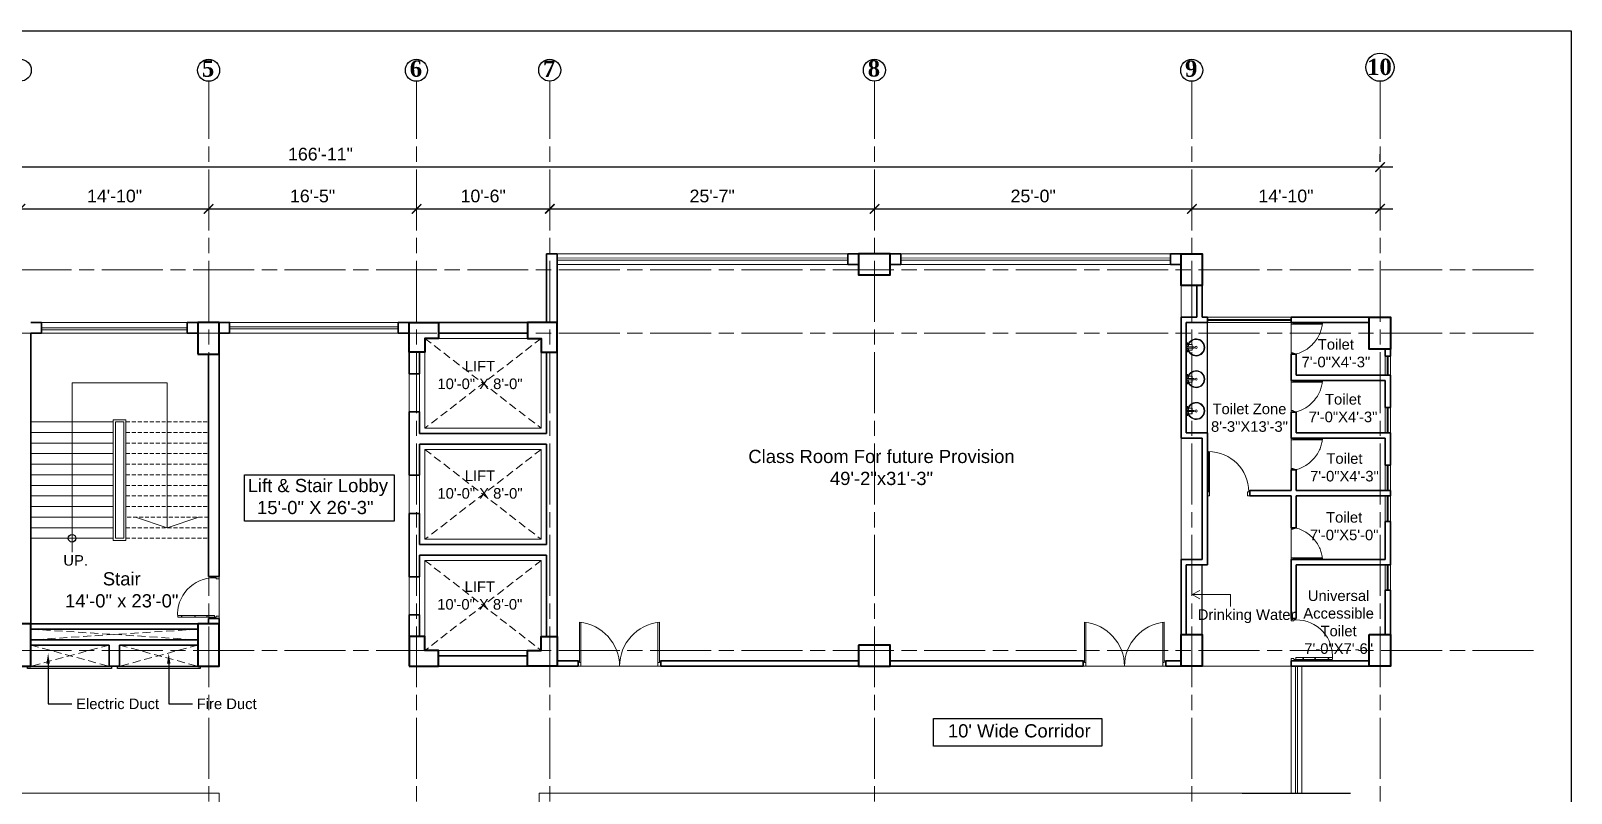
# Model space of a CAD drawing. Header units: inches. Extents: x -12 to 20935469, y -1604 to 24729220.
# Drawn here: x 20841125 to 20842581, y 24708587 to 24709308 of the extents above; entities that cross this region are included whole.
import ezdxf
from ezdxf import colors
from ezdxf.entities.mleader import LeaderData, LeaderLine
from ezdxf.math import Vec2, Vec3

# ---------------------------------------------------------------- set-up
doc = ezdxf.new("R2010")
doc.units = ezdxf.units.IN
doc.header["$LTSCALE"] = 0.03
doc.header["$MEASUREMENT"] = 0
doc.header["$PDMODE"] = 32
doc.header["$PDSIZE"] = 15
doc.linetypes.add('ACAD_ISO08W100', pattern=[36, 24, -3, 6, -3])
doc.linetypes.add('DASHED2', pattern=[0.375, 0.25, -0.125])
for name, color, linetype, lineweight in [('column', 1, 'Continuous', 40), ('Dim Line', 252, 'Continuous', 13), ('Door', 7, 'Continuous', 18), ('Dot', 253, 'Continuous', 0), ('Gas', 21, 'Continuous', 5), ('Glass Line', 252, 'Continuous', 9), ('Grid Line', 252, 'Continuous', 18), ('Hatch', 253, 'Continuous', 15), ('Main Wall', 7, 'Continuous', 30), ('RAIL', 23, 'Continuous', 13), ('STAIR', 46, 'Continuous', 15), ('TOILET FIXTURE', 142, 'Continuous', 5), ('wind.', 150, 'Continuous', 20)]:
    doc.layers.add(name, color=color, linetype=linetype, lineweight=lineweight)
doc.layers.add('TEXT', color=7, linetype='Continuous')
doc.styles.add('2', font='swisscl.ttf')
doc.styles.add('RomanS', font='arial.ttf', dxfattribs={"height": 12})
doc.styles.get("Standard").update_dxf_attribs({"font": 'timesbd.ttf'})
doc.dimstyles.new('Aec_Arch_I', dxfattribs={"dimscale": 96, "dimtxt": 12, "dimasz": 0.09375, "dimexe": 0.125, "dimexo": 0.125, "dimgap": 0.0625, "dimtad": 1, "dimdec": 0, "dimzin": 3, "dimdsep": 46, "dimlunit": 4, "dimtxsty": 'RomanS', "dimblk1": 'ARCHTICK', "dimblk2": 'ARCHTICK', "dimsah": 1, "dimcen": 0.09375, "dimdle": 0.125, "dimadec": 0, "dimazin": 0, "dimtfac": 0.75, "dimtdec": 0, "dimtmove": 2, "dimatfit": 3, "dimldrblk": 'ARCHTICK', "dimfxl": 1, "dimfrac": 1, "dimtolj": 1, "dimtzin": 0, "dimarcsym": 0})

# ---------------------------------------------------------------- blocks, each defined once
blk = doc.blocks.new('_ArchTick')
at = {"color": 0, "linetype": 'ByBlock', "lineweight": 35, "const_width": 0.15}
blk.add_lwpolyline([(-0.5, -0.5), (0.5, 0.5)], dxfattribs=at)
blk = doc.blocks.new('*D8')
at = {"layer": 'Defpoints', "color": 0, "transparency": 16777216}
for p in [(20831396.3, 24724578.2), (20831666.3, 24724578.2), (20831666.3, 24724578.2)]:
    blk.add_point(p, dxfattribs=at)
at = {"layer": 'Dim Line', "color": 0, "lineweight": -2, "transparency": 16777216}
blk.add_line((20831384.3, 24724578.2), (20831678.3, 24724578.2), dxfattribs=at)
at = {"layer": 'Dim Line', "color": 0, "lineweight": -2, "transparency": 16777216, "xscale": 9, "yscale": 9, "zscale": 9, "rotation": 180}
blk.add_blockref('_ArchTick', (20831396.3, 24724578.2), dxfattribs=at)
at = {"layer": 'Dim Line', "color": 0, "lineweight": -2, "transparency": 16777216, "xscale": 9, "yscale": 9, "zscale": 9}
blk.add_blockref('_ArchTick', (20831666.3, 24724578.2), dxfattribs=at)
at = {"layer": 'Dim Line', "color": 0, "transparency": 16777216, "insert": (20831531.3, 24724590.3), "char_height": 12, "attachment_point": 5, "style": 'RomanS'}
blk.add_mtext('\\A1;22\'-6"', dxfattribs=at)
blk = doc.blocks.new('*D9')
at = {"layer": 'Defpoints', "color": 0, "transparency": 16777216}
for p in [(20831666.3, 24724578.2), (20831844.3, 24724578.2), (20831844.3, 24724578.2)]:
    blk.add_point(p, dxfattribs=at)
at = {"layer": 'Dim Line', "color": 0, "lineweight": -2, "transparency": 16777216}
blk.add_line((20831654.3, 24724578.2), (20831856.3, 24724578.2), dxfattribs=at)
at = {"layer": 'Dim Line', "color": 0, "lineweight": -2, "transparency": 16777216, "xscale": 9, "yscale": 9, "zscale": 9, "rotation": 180}
blk.add_blockref('_ArchTick', (20831666.3, 24724578.2), dxfattribs=at)
at = {"layer": 'Dim Line', "color": 0, "lineweight": -2, "transparency": 16777216, "xscale": 9, "yscale": 9, "zscale": 9}
blk.add_blockref('_ArchTick', (20831844.3, 24724578.2), dxfattribs=at)
at = {"layer": 'Dim Line', "color": 0, "transparency": 16777216, "insert": (20831755.3, 24724590.3), "char_height": 12, "attachment_point": 5, "style": 'RomanS'}
blk.add_mtext('\\A1;14\'-10"', dxfattribs=at)
blk = doc.blocks.new('*D21')
at = {"layer": 'Defpoints', "color": 0, "transparency": 16777216}
for p in [(20831844.3, 24724578.2), (20832040.8, 24724578.2), (20832040.8, 24724578.2)]:
    blk.add_point(p, dxfattribs=at)
at = {"layer": 'Dim Line', "color": 0, "lineweight": -2, "transparency": 16777216}
for p, q in [((20831832.3, 24724578.2), (20832052.8, 24724578.2)), ((20831844.3, 24724566.2), (20831844.3, 24724566.2)), ((20832040.8, 24724566.2), (20832040.8, 24724566.2))]:
    blk.add_line(p, q, dxfattribs=at)
at = {"layer": 'Dim Line', "color": 0, "lineweight": -2, "transparency": 16777216, "xscale": 9, "yscale": 9, "zscale": 9, "rotation": 180}
blk.add_blockref('_ArchTick', (20831844.3, 24724578.2), dxfattribs=at)
at = {"layer": 'Dim Line', "color": 0, "lineweight": -2, "transparency": 16777216, "xscale": 9, "yscale": 9, "zscale": 9}
blk.add_blockref('_ArchTick', (20832040.8, 24724578.2), dxfattribs=at)
at = {"layer": 'Dim Line', "color": 0, "transparency": 16777216, "insert": (20831942.5, 24724590.3), "char_height": 12, "attachment_point": 5, "style": 'RomanS'}
blk.add_mtext('\\A1;16\'-5"', dxfattribs=at)
blk = doc.blocks.new('*D22')
at = {"layer": 'Defpoints', "color": 0, "transparency": 16777216}
for p in [(20832040.8, 24724578.2), (20832166.8, 24724578.2), (20832166.8, 24724578.2)]:
    blk.add_point(p, dxfattribs=at)
at = {"layer": 'Dim Line', "color": 0, "lineweight": -2, "transparency": 16777216}
for p, q in [((20832028.8, 24724578.2), (20832178.8, 24724578.2)), ((20832040.8, 24724566.2), (20832040.8, 24724566.2)), ((20832166.8, 24724566.2), (20832166.8, 24724566.2))]:
    blk.add_line(p, q, dxfattribs=at)
at = {"layer": 'Dim Line', "color": 0, "lineweight": -2, "transparency": 16777216, "xscale": 9, "yscale": 9, "zscale": 9, "rotation": 180}
blk.add_blockref('_ArchTick', (20832040.8, 24724578.2), dxfattribs=at)
at = {"layer": 'Dim Line', "color": 0, "lineweight": -2, "transparency": 16777216, "xscale": 9, "yscale": 9, "zscale": 9}
blk.add_blockref('_ArchTick', (20832166.8, 24724578.2), dxfattribs=at)
at = {"layer": 'Dim Line', "color": 0, "transparency": 16777216, "insert": (20832103.8, 24724590.3), "char_height": 12, "attachment_point": 5, "style": 'RomanS'}
blk.add_mtext('\\A1;10\'-6"', dxfattribs=at)
blk = doc.blocks.new('*D23')
at = {"layer": 'Defpoints', "color": 0, "transparency": 16777216}
for p in [(20832166.8, 24724578.2), (20832473.8, 24724578.2), (20832473.8, 24724578.2)]:
    blk.add_point(p, dxfattribs=at)
at = {"layer": 'Dim Line', "color": 0, "lineweight": -2, "transparency": 16777216}
for p, q in [((20832154.8, 24724578.2), (20832485.8, 24724578.2)), ((20832166.8, 24724566.2), (20832166.8, 24724566.2)), ((20832473.8, 24724566.2), (20832473.8, 24724566.2))]:
    blk.add_line(p, q, dxfattribs=at)
at = {"layer": 'Dim Line', "color": 0, "lineweight": -2, "transparency": 16777216, "xscale": 9, "yscale": 9, "zscale": 9, "rotation": 180}
blk.add_blockref('_ArchTick', (20832166.8, 24724578.2), dxfattribs=at)
at = {"layer": 'Dim Line', "color": 0, "lineweight": -2, "transparency": 16777216, "xscale": 9, "yscale": 9, "zscale": 9}
blk.add_blockref('_ArchTick', (20832473.8, 24724578.2), dxfattribs=at)
at = {"layer": 'Dim Line', "color": 0, "transparency": 16777216, "insert": (20832320.3, 24724590.3), "char_height": 12, "attachment_point": 5, "style": 'RomanS'}
blk.add_mtext('\\A1;25\'-7"', dxfattribs=at)
blk = doc.blocks.new('*D10')
at = {"layer": 'Defpoints', "color": 0, "transparency": 16777216}
for p in [(20832473.8, 24724578.2), (20832773.8, 24724578.2), (20832773.8, 24724578.2)]:
    blk.add_point(p, dxfattribs=at)
at = {"layer": 'Dim Line', "color": 0, "lineweight": -2, "transparency": 16777216}
blk.add_line((20832461.8, 24724578.2), (20832785.8, 24724578.2), dxfattribs=at)
at = {"layer": 'Dim Line', "color": 0, "lineweight": -2, "transparency": 16777216, "xscale": 9, "yscale": 9, "zscale": 9, "rotation": 180}
blk.add_blockref('_ArchTick', (20832473.8, 24724578.2), dxfattribs=at)
at = {"layer": 'Dim Line', "color": 0, "lineweight": -2, "transparency": 16777216, "xscale": 9, "yscale": 9, "zscale": 9}
blk.add_blockref('_ArchTick', (20832773.8, 24724578.2), dxfattribs=at)
at = {"layer": 'Dim Line', "color": 0, "transparency": 16777216, "insert": (20832623.8, 24724590.3), "char_height": 12, "attachment_point": 5, "style": 'RomanS'}
blk.add_mtext('\\A1;25\'-0"', dxfattribs=at)
blk = doc.blocks.new('*D11')
at = {"layer": 'Defpoints', "color": 0, "transparency": 16777216}
for p in [(20832773.8, 24724578.2), (20832951.8, 24724578.2), (20832951.8, 24724578.2)]:
    blk.add_point(p, dxfattribs=at)
at = {"layer": 'Dim Line', "color": 0, "lineweight": -2, "transparency": 16777216}
for p, q in [((20832761.8, 24724578.2), (20832963.8, 24724578.2)), ((20832951.8, 24724566.2), (20832951.8, 24724566.2))]:
    blk.add_line(p, q, dxfattribs=at)
at = {"layer": 'Dim Line', "color": 0, "lineweight": -2, "transparency": 16777216, "xscale": 9, "yscale": 9, "zscale": 9, "rotation": 180}
blk.add_blockref('_ArchTick', (20832773.8, 24724578.2), dxfattribs=at)
at = {"layer": 'Dim Line', "color": 0, "lineweight": -2, "transparency": 16777216, "xscale": 9, "yscale": 9, "zscale": 9}
blk.add_blockref('_ArchTick', (20832951.8, 24724578.2), dxfattribs=at)
at = {"layer": 'Dim Line', "color": 0, "transparency": 16777216, "insert": (20832862.8, 24724590.3), "char_height": 12, "attachment_point": 5, "style": 'RomanS'}
blk.add_mtext('\\A1;14\'-10"', dxfattribs=at)
blk = doc.blocks.new('*D13')
at = {"layer": 'Defpoints', "color": 0, "transparency": 16777216}
for p in [(20832951.8, 24724617.8), (20830948.3, 24724610.7), (20832951.8, 24724610.7)]:
    blk.add_point(p, dxfattribs=at)
at = {"layer": 'Dim Line', "color": 0, "lineweight": -2, "transparency": 16777216}
for p, q in [((20830948.3, 24724622.7), (20830948.3, 24724629.8)), ((20832951.8, 24724622.7), (20832951.8, 24724629.8)), ((20830936.3, 24724617.8), (20832963.8, 24724617.8))]:
    blk.add_line(p, q, dxfattribs=at)
at = {"layer": 'Dim Line', "color": 0, "lineweight": -2, "transparency": 16777216, "xscale": 9, "yscale": 9, "zscale": 9, "rotation": 180}
blk.add_blockref('_ArchTick', (20830948.3, 24724617.8), dxfattribs=at)
at = {"layer": 'Dim Line', "color": 0, "lineweight": -2, "transparency": 16777216, "xscale": 9, "yscale": 9, "zscale": 9}
blk.add_blockref('_ArchTick', (20832951.8, 24724617.8), dxfattribs=at)
at = {"layer": 'Dim Line', "color": 0, "transparency": 16777216, "insert": (20831950, 24724629.9), "char_height": 12, "attachment_point": 5, "style": 'RomanS'}
blk.add_mtext('\\A1;166\'-11"', dxfattribs=at)
blk = doc.blocks.new('Door_45')
at = {"layer": 'Door'}
for p, q in [((1.5, 5), (1.5, 44)), ((1.5, 40), (2.2, 40)), ((2.2, 40), (2.2, 39.5)), ((2.2, 39.5), (2.7, 39.5)), ((2.7, 39.5), (2.7, 40)), ((2.7, 40), (3.5, 40)), ((3.5, 44), (3.5, 5)), ((1.5, 25.8), (2.2, 25.8)), ((2.2, 25.8), (2.2, 25.3)), ((2.2, 25.3), (2.7, 25.3)), ((2.7, 25.8), (3.5, 25.8)), ((2.7, 25.3), (2.7, 25.8)), ((0, 0), (0, 5)), ((0, 5), (1.5, 5)), ((1.5, 12.6), (2.2, 12.6)), ((3.5, 5), (1.5, 5)), ((1.5, 5), (1.5, 3)), ((1.5, 3), (2.5, 3)), ((2.2, 12.6), (2.2, 13.1)), ((2.2, 13.1), (2.7, 13.1)), ((2.5, 3), (2.5, 0)), ((2.7, 13.1), (2.7, 12.6)), ((2.7, 12.6), (3.5, 12.6)), ((42.5, 3), (42.5, 0)), ((43.5, 3), (42.5, 3)), ((45, 5), (43.5, 5)), ((43.5, 5), (43.5, 3)), ((45, 0), (45, 5)), ((2.5, 0), (0, 0)), ((42.5, 0), (45, 0))]:
    blk.add_line(p, q, dxfattribs=at)
blk.add_arc((4.7, 5.3), 38.8, 359.6233, 94.6685, dxfattribs=at)
blk = doc.blocks.new('sssss-flat-876')
at = {"layer": 'Door', "linetype": 'Continuous', "ltscale": 3}
blk.add_line((3666.5, 84027.2), (3666.5, 84055.7), dxfattribs=at)
at = {"layer": 'Door', "linetype": 'Continuous', "ltscale": 3, "extrusion": (-7.21527e-09, -3.35624e-18, 1), "elevation": 0}
for points in [[(3666.5, 84057.2), (3666.5, 84055.7), (3668.4, 84055.7), (3668.4, 84056.5), (3670.2, 84056.5), (3670.2, 84057.2)], [(3668.4, 84055.7), (3696.2, 84055.7), (3696.2, 84056.5), (3668.4, 84056.5)]]:
    blk.add_lwpolyline(points, close=True, dxfattribs=at)
at = {"layer": 'Door', "linetype": 'Continuous', "ltscale": 3, "flags": 128}
blk.add_lwpolyline([(3670.2, 84027.2, 0.04096), (3675.5, 84028.9, 0.082496), (3684.9, 84034.8, 0.052187), (3689.7, 84040, 0.043988), (3692.9, 84045, 0.036571), (3694.8, 84049.6, 0.034751), (3695.9, 84054.2, 0.011435), (3696.2, 84055.7)], format="xyb", dxfattribs=at)
at = {"layer": 'Door', "linetype": 'Continuous', "ltscale": 3}
blk.add_lwpolyline([(3666.5, 84027.2), (3666.5, 84028.7), (3668.4, 84028.7), (3668.4, 84027.9), (3670.2, 84027.9), (3670.2, 84027.2)], close=True, dxfattribs=at)
blk = doc.blocks.new('7-flat-72')
at = {"layer": 'Glass Line', "color": 8, "ltscale": 20}
for p, q in [((-64476.6, 376959.4), (-64476.6, 376966.6)), ((-64475.5, 376966.6), (-64476.6, 376966.6)), ((-64475.5, 376959.4), (-64475.5, 376966.6)), ((-64478.7, 376960.5), (-64480.3, 376960.5)), ((-64480.3, 376959.5), (-64480.3, 376960.5)), ((-64480.3, 376959.5), (-64480.3, 376960.5)), ((-64478.7, 376959.5), (-64480.3, 376959.5)), ((-64480.3, 376959.1), (-64480.3, 376959.4)), ((-64478.7, 376959.4), (-64480.3, 376959.4)), ((-64478.7, 376959.1), (-64480.3, 376959.1)), ((-64480.2, 376959.4), (-64480.2, 376959.5)), ((-64480.1, 376959.5), (-64480.1, 376960.5)), ((-64479.9, 376959.5), (-64479.9, 376960.5)), ((-64479.5, 376959.5), (-64479.5, 376960.5)), ((-64479.1, 376959.5), (-64479.1, 376960.5)), ((-64478.9, 376959.5), (-64478.9, 376960.5)), ((-64478.9, 376959.4), (-64478.9, 376959.5)), ((-64478.8, 376959.5), (-64478.8, 376960.5)), ((-64478.7, 376959.5), (-64478.7, 376960.5)), ((-64478.7, 376959.1), (-64478.7, 376959.4)), ((-64475.1, 376959.4), (-64476.9, 376959.4)), ((-64476.9, 376959.1), (-64476.9, 376959.4)), ((-64475.1, 376959.1), (-64476.9, 376959.1)), ((-64475.1, 376959.1), (-64475.1, 376959.4)), ((-64473.3, 376960.5), (-64471.7, 376960.5)), ((-64473.3, 376959.5), (-64473.3, 376960.5)), ((-64473.3, 376959.5), (-64473.3, 376960.5)), ((-64473.3, 376959.5), (-64471.7, 376959.5)), ((-64473.3, 376959.1), (-64473.3, 376959.4)), ((-64473.3, 376959.4), (-64471.7, 376959.4)), ((-64473.3, 376959.1), (-64471.7, 376959.1)), ((-64473.1, 376959.5), (-64473.1, 376960.5)), ((-64473.1, 376959.4), (-64473.1, 376959.5)), ((-64472.9, 376959.5), (-64472.9, 376960.5)), ((-64472.5, 376959.5), (-64472.5, 376960.5)), ((-64472.1, 376959.5), (-64472.1, 376960.5)), ((-64471.9, 376959.5), (-64471.9, 376960.5)), ((-64471.9, 376959.4), (-64471.9, 376959.5)), ((-64471.8, 376959.5), (-64471.8, 376960.5)), ((-64471.7, 376959.5), (-64471.7, 376960.5)), ((-64471.7, 376959.1), (-64471.7, 376959.4))]:
    blk.add_line(p, q, dxfattribs=at)
blk.add_circle((-64476, 376968.4, 0), 1.08, dxfattribs=at)
for radius, start, end in [(8.1, 273.8334, 266.1883), (7.55, 274.115, 265.9068)]:
    blk.add_arc((-64476, 376968.4, 0), radius, start, end, dxfattribs=at)
blk = doc.blocks.new('SFSFSFS-flat-72')
at = {"layer": 'TOILET FIXTURE', "ltscale": 0.2}
blk.add_lwpolyline([(-3918.5, -3608.1), (-3918.5, -3602.7), (-3923.9, -3602.7), (-3923.9, -3608.1)], close=True, dxfattribs=at)
at = {"layer": 'TOILET FIXTURE', "ltscale": 20}
blk.add_blockref('7-flat-72', (60554.8, -380567.2), dxfattribs=at)
blk = doc.blocks.new('$D40')
at = {"layer": 'Door'}
for p, q in [((1, 4), (1, 42)), ((2, 0), (2, 42)), ((1, 5), (0, 5)), ((2, 0), (0, 0)), ((2, 4), (1, 4)), ((39, 4), (38, 4)), ((38, 4), (38, 0)), ((40, 0), (38, 0)), ((40, 5), (39, 5)), ((39, 5), (39, 4))]:
    blk.add_line(p, q, dxfattribs=at)
blk.add_arc((1, 4), 38, 0, 90, dxfattribs=at)
blk = doc.blocks.new('fff')
at = {"layer": 'Grid Line', "color": 252, "linetype": 'ACAD_ISO08W100', "lineweight": 9, "ltscale": 80, "true_color": 0x939598}
for p, q in [((20831844.3, 24723521.1), (20831844.3, 24724698.8)), ((20832040.8, 24723521.1), (20832040.8, 24724698.8)), ((20832166.8, 24723521.1), (20832166.8, 24724698.8)), ((20832473.8, 24723521.1), (20832473.8, 24724698.8)), ((20832773.8, 24723521.1), (20832773.8, 24724698.8)), ((20832951.8, 24723521.1), (20832951.8, 24724698.8)), ((20833096.9, 24724520.6), (20830726.1, 24724520.6)), ((20833096.9, 24724460.6), (20830726.1, 24724460.6)), ((20833096.9, 24724160.7), (20830726.1, 24724160.7))]:
    blk.add_line(p, q, dxfattribs=at)
at = {"layer": 'Dim Line'}
for base, p1, p2, picture, middle in [((20832951.7523, 24724617.8128), (20830948.3088, 24724610.7482), (20832951.7523, 24724610.7482), '*D13', (20831950.0306, 24724629.9397)), ((20831666.3, 24724578.2), (20831396.3, 24724578.2), (20831666.3, 24724578.2), '*D8', (20831531.3, 24724590.3)), ((20831844.3, 24724578.2), (20831666.3, 24724578.2), (20831844.3, 24724578.2), '*D9', (20831755.3, 24724590.3)), ((20832040.7792, 24724578.1666), (20831844.25, 24724578.1666), (20832040.7792, 24724578.1666), '*D21', (20831942.5146, 24724590.2934)), ((20832166.8, 24724578.2), (20832040.8, 24724578.2), (20832166.8, 24724578.2), '*D22', (20832103.8, 24724590.3)), ((20832473.8, 24724578.2), (20832166.8, 24724578.2), (20832473.8, 24724578.2), '*D23', (20832320.3, 24724590.3)), ((20832773.8, 24724578.2), (20832473.8, 24724578.2), (20832773.8, 24724578.2), '*D10', (20832623.8, 24724590.3)), ((20832951.8, 24724578.2), (20832773.8, 24724578.2), (20832951.8, 24724578.2), '*D11', (20832862.8, 24724590.3))]:
    dim = blk.add_linear_dim(base=base, p1=p1, p2=p2, dimstyle='Aec_Arch_I', dxfattribs=at)
    dim.commit()
    dim.dimension.update_dxf_attribs({"geometry": picture, "text_midpoint": middle})

msp = doc.modelspace()

# ---------------------------------------------------------------- linework, layer by layer
for p, q in [((20842237.5, 24708928.1), (20842237.5, 24709032.4)), ((20842410.5, 24709037.4), (20842410.5, 24709037.4)), ((20842232.5, 24708737.5), (20842232.5, 24708803.5)), ((20842321.5, 24708712.7), (20842316.5, 24708712.7)), ((20842270.4, 24708587.5), (20842372.6, 24708587.5))]:
    msp.add_line(p, q)
for points in [[(20841327.1, 24708888.5), (20841468.5, 24708888.5), (20841468.5, 24708844.8), (20841327.1, 24708844.8)], [(20841121.9, 24708707.5), (20841201.2, 24708707.5), (20841201.2, 24708705.5), (20841121.9, 24708705.5)], [(20841207, 24708707.5), (20841285.2, 24708707.5), (20841285.2, 24708705.5), (20841207, 24708705.5)], [(20842137.6, 24708632), (20841978.6, 24708632), (20841978.6, 24708658.1), (20842137.6, 24708658.1)]]:
    msp.add_lwpolyline(points, close=True)
msp.add_circle((20841164, 24708828.5), 3.61)
at = {"layer": 'column', "lineweight": 40, "ltscale": 20}
for points in [[(20841907.6, 24709097.4), (20841907.6, 24709077.4), (20841937.6, 24709077.4), (20841937.6, 24709097.4)], [(20842212.5, 24709097.4), (20842232.5, 24709097.4), (20842232.5, 24709067.4), (20842212.5, 24709067.4)], [(20841283, 24709002.5), (20841303, 24709002.5), (20841303, 24709032.5), (20841283, 24709032.5)], [(20842390.5, 24709037.4), (20842410.5, 24709037.4), (20842410.5, 24709007.4), (20842390.5, 24709007.4)], [(20841105, 24708707.5), (20841125, 24708707.5), (20841125, 24708747.5), (20841105, 24708747.5)], [(20841283, 24708707.5), (20841303, 24708707.5), (20841303, 24708747.5), (20841283, 24708747.5)], [(20841907.6, 24708727.5), (20841907.6, 24708707.5), (20841937.6, 24708707.5), (20841937.6, 24708727.5)], [(20842212.5, 24708737.5), (20842232.5, 24708737.5), (20842232.5, 24708707.5), (20842212.5, 24708707.5)], [(20842390.5, 24708737.5), (20842410.5, 24708737.5), (20842410.5, 24708707.5), (20842390.5, 24708707.5)]]:
    msp.add_lwpolyline(points, close=True, dxfattribs=at)
for points in [[(20841482.6, 24709032.5), (20841510.6, 24709032.5), (20841510.6, 24709017.5), (20841497.6, 24709017.5), (20841497.6, 24709004.5), (20841482.6, 24709004.5), (20841482.6, 24709032.5)], [(20841622.6, 24709032.5), (20841594.6, 24709032.5), (20841594.6, 24709017.5), (20841607.6, 24709017.5), (20841607.6, 24709004.5), (20841622.6, 24709004.5), (20841622.6, 24709032.5)], [(20841482.6, 24708707.5), (20841510.6, 24708707.5), (20841510.6, 24708722.5), (20841497.6, 24708722.5), (20841497.6, 24708735.5), (20841482.6, 24708735.5), (20841482.6, 24708707.5)], [(20841622.6, 24708707.5), (20841594.6, 24708707.5), (20841594.6, 24708722.5), (20841607.6, 24708722.5), (20841607.6, 24708735.5), (20841622.6, 24708735.5), (20841622.6, 24708707.5)]]:
    msp.add_lwpolyline(points, dxfattribs=at)
at = {"layer": 'Defpoints'}
msp.add_lwpolyline([(20840142.5, 24709308.2), (20842581.4, 24709308.2), (20842581.4, 24707849.7), (20840142.5, 24707849.7)], close=True, dxfattribs=at)
at = {"layer": 'Door'}
for p, q in [((20841643.9, 24708711.2), (20841643.9, 24708749.1)), ((20841645.2, 24708707.5), (20841645.2, 24708749.1)), ((20841718, 24708707.5), (20841718, 24708749.1)), ((20841719.3, 24708711.2), (20841719.3, 24708749.1)), ((20842121.3, 24708711.2), (20842121.3, 24708749.1)), ((20842122.6, 24708707.5), (20842122.6, 24708749.1)), ((20842195.4, 24708707.5), (20842195.4, 24708749.1)), ((20842196.7, 24708711.2), (20842196.7, 24708749.1)), ((20841643.9, 24708712.5), (20841642.6, 24708712.5)), ((20841645.2, 24708711.2), (20841643.9, 24708711.2)), ((20841718, 24708711.2), (20841719.3, 24708711.2)), ((20841719.3, 24708712.5), (20841720.6, 24708712.5)), ((20842121.3, 24708712.5), (20842120, 24708712.5)), ((20842122.6, 24708711.2), (20842121.3, 24708711.2)), ((20842195.4, 24708711.2), (20842196.7, 24708711.2)), ((20842196.7, 24708712.5), (20842198, 24708712.5)), ((20841645.2, 24708707.5), (20841642.6, 24708707.5)), ((20841718, 24708707.5), (20841720.6, 24708707.5)), ((20842122.6, 24708707.5), (20842120, 24708707.5)), ((20842195.4, 24708707.5), (20842198, 24708707.5))]:
    msp.add_line(p, q, dxfattribs=at)
for centre, start, end in [((20841639.4, 24708707.1), 0.5906, 83.7783), ((20841723.9, 24708707.1), 96.2217, 179.4094), ((20842116.8, 24708707.1), 0.5906, 83.7783), ((20842201.3, 24708707.1), 96.2217, 179.4094)]:
    msp.add_arc(centre, 42.3, start, end, dxfattribs=at)
at = {"layer": 'Dot', "linetype": 'DASHED2', "lineweight": 0, "ltscale": 1000}
for p, q in [((20841125, 24708742.5), (20841283, 24708732.5)), ((20841283, 24708742.5), (20841125, 24708732.5)), ((20841199, 24708727.5), (20841125, 24708707.5)), ((20841125, 24708727.5), (20841199, 24708707.5)), ((20841209, 24708727.5), (20841283, 24708707.5)), ((20841283, 24708727.5), (20841209, 24708707.5))]:
    msp.add_line(p, q, dxfattribs=at)
for points in [[(20841497.6, 24709017.5), (20841607.6, 24708932.5), (20841607.6, 24709017.5), (20841497.6, 24708932.5)], [(20841497.6, 24708912.5), (20841607.6, 24708827.5), (20841607.6, 24708912.5), (20841497.6, 24708827.5)], [(20841497.6, 24708807.5), (20841607.7, 24708722.4), (20841607.7, 24708807.5), (20841497.6, 24708722.4)]]:
    msp.add_lwpolyline(points, dxfattribs=at)
at = {"layer": 'Gas', "color": 0, "lineweight": 5}
for points in [[(20841497.6, 24708932.5), (20841607.6, 24708932.5), (20841607.6, 24709017.5), (20841497.6, 24709017.5)], [(20841215, 24708826.5), (20841203, 24708826.5), (20841203, 24708940.5), (20841215, 24708940.5)], [(20841213, 24708828.5), (20841205, 24708828.5), (20841205, 24708938.5), (20841213, 24708938.5)], [(20841497.6, 24708827.5), (20841607.6, 24708827.5), (20841607.6, 24708912.5), (20841497.6, 24708912.5)], [(20841497.6, 24708722.4), (20841607.7, 24708722.4), (20841607.7, 24708807.5), (20841497.6, 24708807.5)]]:
    msp.add_lwpolyline(points, close=True, dxfattribs=at)
at = {"layer": 'Hatch', "lineweight": 5}
for p, q in [((20842212.5, 24709037.4), (20842212.5, 24709067.3)), ((20842212.5, 24708808.5), (20842212.5, 24708923.1))]:
    msp.add_line(p, q, dxfattribs=at)
at = {"layer": 'Main Wall', "lineweight": 30}
for p, q in [((20841612.6, 24709097.4), (20841622.6, 24709097.4)), ((20841612.6, 24709097.4), (20841612.6, 24709032.5)), ((20841622.6, 24708735.5), (20841622.6, 24709097.4)), ((20841907.5, 24709097.4), (20841897.5, 24709097.4)), ((20841897.5, 24709097.4), (20841897.5, 24709087.4)), ((20842202.5, 24709097.4), (20842212.5, 24709097.4)), ((20842202.5, 24709087.4), (20842202.5, 24709097.4)), ((20841897.5, 24709087.4), (20841907.5, 24709087.4)), ((20842212.5, 24709087.4), (20842202.5, 24709087.4)), ((20842227.5, 24709037.4), (20842227.5, 24709067.4)), ((20842232.5, 24709037.4), (20842232.5, 24709067.4)), ((20841510.6, 24709032.5), (20841594.6, 24709032.5)), ((20842212.5, 24708923.1), (20842212.5, 24709037.4)), ((20842227.5, 24709037.4), (20842212.5, 24709037.4)), ((20842217.5, 24708928.1), (20842217.5, 24709032.4)), ((20842237.5, 24709032.4), (20842217.5, 24709032.4)), ((20842237.5, 24709037.4), (20842232.5, 24709037.4)), ((20842237.5, 24709032.4), (20842237.5, 24709037.4)), ((20842390.5, 24709037.4), (20842316.5, 24709037.4)), ((20842316.5, 24709032.4), (20842316.5, 24709037.4)), ((20842390.5, 24709032.4), (20842316.5, 24709032.4)), ((20841125, 24708747.5), (20841125, 24709022.5)), ((20841510.6, 24709022.5), (20841594.6, 24709022.5)), ((20841293, 24709002.5), (20841293, 24708792.5)), ((20841303, 24709002.5), (20841303, 24708792.5)), ((20842410.5, 24709000.7), (20842410.5, 24709007.4)), ((20842321.5, 24709002.4), (20842316.5, 24709002.4)), ((20842321.5, 24709002.4), (20842321.5, 24708982.7)), ((20841482.6, 24708984), (20841492.6, 24708984)), ((20842316.5, 24708977.7), (20842405.5, 24708977.7)), ((20842321.5, 24708982.7), (20842410.5, 24708982.7)), ((20842410.5, 24708952.1), (20842410.5, 24708982.7)), ((20841482.6, 24708948), (20841492.6, 24708948)), ((20842316.5, 24708947.7), (20842321.5, 24708947.7)), ((20842321.5, 24708947.7), (20842321.5, 24708928.1)), ((20841492.6, 24708927.5), (20841612.6, 24708927.5)), ((20841492.6, 24708917.5), (20841612.6, 24708917.5)), ((20842232.5, 24708923.1), (20842212.5, 24708923.1)), ((20842237.5, 24708928.1), (20842217.5, 24708928.1)), ((20842232.5, 24708808.5), (20842232.5, 24708923.1)), ((20842237.5, 24708873.5), (20842237.5, 24708928.1)), ((20842316.5, 24708923.1), (20842405.5, 24708923.1)), ((20842321.5, 24708928.1), (20842410.5, 24708928.1)), ((20842405.5, 24708923.1), (20842405.5, 24708897.5)), ((20842410.5, 24708897.5), (20842410.5, 24708928.1)), ((20841482.6, 24708888), (20841492.6, 24708888)), ((20842316.5, 24708893.1), (20842321.5, 24708893.1)), ((20842410.5, 24708897.5), (20842405.5, 24708897.5)), ((20842237.5, 24708803.5), (20842237.5, 24708873.5)), ((20842277.5, 24708868.5), (20842277.5, 24708873.5)), ((20842410.5, 24708873.5), (20842321.5, 24708873.5)), ((20842410.5, 24708868.5), (20842410.5, 24708873.5)), ((20842277.5, 24708868.5), (20842316.5, 24708868.5)), ((20842316.5, 24708838.5), (20842316.5, 24708868.5)), ((20842321.5, 24708868.5), (20842410.5, 24708868.5)), ((20842321.5, 24708838.5), (20842321.5, 24708868.5)), ((20841492.6, 24708852), (20841482.6, 24708852)), ((20842405.5, 24708844.5), (20842410.5, 24708844.5)), ((20842405.5, 24708844.5), (20842405.5, 24708808.5)), ((20842410.5, 24708803.5), (20842410.5, 24708844.5)), ((20842316.5, 24708838.5), (20842321.5, 24708838.5)), ((20841492.6, 24708822.5), (20841612.6, 24708822.5)), ((20841492.6, 24708812.5), (20841612.6, 24708812.5)), ((20842212.5, 24708737.5), (20842212.5, 24708808.5)), ((20842232.5, 24708808.5), (20842212.5, 24708808.5)), ((20842217.5, 24708737.5), (20842217.5, 24708803.5)), ((20842237.5, 24708803.5), (20842217.5, 24708803.5)), ((20842316.5, 24708752.7), (20842316.5, 24708808.5)), ((20842316.5, 24708808.5), (20842405.5, 24708808.5)), ((20842321.5, 24708752.7), (20842321.5, 24708803.5)), ((20842321.5, 24708803.5), (20842410.5, 24708803.5)), ((20841303, 24708792.5), (20841293, 24708792.5)), ((20841492.6, 24708792), (20841482.6, 24708792)), ((20842405.5, 24708779.5), (20842405.5, 24708737.5)), ((20842405.5, 24708779.5), (20842410.5, 24708779.5)), ((20842410.5, 24708737.5), (20842410.5, 24708779.5)), ((20841492.6, 24708756), (20841482.6, 24708756)), ((20841283, 24708747.5), (20841125, 24708747.5)), ((20841283, 24708742.5), (20841125, 24708742.5)), ((20841293, 24708752.5), (20841293, 24708747.5)), ((20841303, 24708752.5), (20841293, 24708752.5)), ((20841303, 24708752.5), (20841303, 24708747.5)), ((20842316.5, 24708752.7), (20842321.5, 24708752.7)), ((20841283, 24708732.5), (20841125, 24708732.5)), ((20841199, 24708727.5), (20841125, 24708727.5)), ((20841199, 24708727.5), (20841199, 24708707.5)), ((20841283, 24708727.5), (20841209, 24708727.5)), ((20841209, 24708727.5), (20841209, 24708707.5)), ((20841642.6, 24708712.5), (20841622.6, 24708712.5)), ((20841642.6, 24708707.5), (20841642.6, 24708712.5)), ((20841907.6, 24708712.5), (20841720.6, 24708712.5)), ((20841720.6, 24708707.5), (20841720.6, 24708712.5)), ((20842120, 24708712.5), (20841937.6, 24708712.5)), ((20842120, 24708707.5), (20842120, 24708712.5)), ((20842212.5, 24708712.5), (20842198, 24708712.5)), ((20842198, 24708707.5), (20842198, 24708712.5)), ((20842316.5, 24708712.7), (20842390.5, 24708712.7)), ((20842316.5, 24708712.7), (20842316.5, 24708707.6)), ((20841199, 24708707.5), (20841209, 24708707.5)), ((20841510.6, 24708707.5), (20841594.6, 24708707.5)), ((20841642.6, 24708707.5), (20841622.6, 24708707.5)), ((20841907.6, 24708707.5), (20841720.6, 24708707.5)), ((20842120, 24708707.5), (20841937.6, 24708707.5)), ((20842212.6, 24708707.5), (20842198, 24708707.5)), ((20842316.5, 24708707.6), (20842390.5, 24708707.6))]:
    msp.add_line(p, q, dxfattribs=at)
for points in [[(20841937.5, 24709097.4), (20841947.5, 24709097.4), (20841947.5, 24709087.4), (20841937.5, 24709087.4)], [(20841125, 24709032.5), (20841135, 24709032.5), (20841135, 24709022.5), (20841125, 24709022.5)], [(20841283, 24709032.5), (20841273, 24709032.5), (20841273, 24709022.5), (20841283, 24709022.5)], [(20841303, 24709032.5), (20841313, 24709032.5), (20841313, 24709022.5), (20841303, 24709022.5)], [(20841482.5, 24709032.5), (20841472.5, 24709032.5), (20841472.5, 24709022.5), (20841482.5, 24709022.5)], [(20841482.6, 24709004.5), (20841482.6, 24708984)], [(20841492.6, 24709004.5), (20841492.6, 24708984)], [(20841612.6, 24708927.5), (20841612.6, 24709004.5)], [(20842405.5, 24709007.4), (20842405.5, 24709000.7)], [(20842316.5, 24709002.4), (20842316.5, 24708977.7)], [(20842405.5, 24709000.7), (20842410.5, 24709000.7)], [(20842405.5, 24708977.7), (20842405.5, 24708952.1)], [(20841482.6, 24708948), (20841482.6, 24708888)], [(20841492.6, 24708948), (20841492.6, 24708927.5)], [(20842316.5, 24708947.7), (20842316.5, 24708923.1)], [(20842405.5, 24708952.1), (20842410.5, 24708952.1)], [(20841492.6, 24708917.5), (20841492.6, 24708888)], [(20841612.6, 24708822.5), (20841612.6, 24708917.5)], [(20842316.5, 24708893.1), (20842316.5, 24708873.5)], [(20842321.5, 24708893.1), (20842321.5, 24708873.5)], [(20842316.5, 24708873.5), (20842277.5, 24708873.5)], [(20841482.6, 24708852), (20841482.6, 24708792)], [(20841492.6, 24708852), (20841492.6, 24708822.5)], [(20841492.6, 24708812.5), (20841492.6, 24708792)], [(20841612.6, 24708735.5), (20841612.6, 24708812.5)], [(20841482.6, 24708756), (20841482.6, 24708735.5), (20841482.6, 24708735.5)], [(20841492.6, 24708756), (20841492.6, 24708735.5)], [(20841510.6, 24708717.5), (20841594.6, 24708717.5)]]:
    msp.add_lwpolyline(points, dxfattribs=at)
at = {"layer": 'Main Wall', "lineweight": 13}
for points in [[(20841482.6, 24708948), (20841492.6, 24708948), (20841492.6, 24708984), (20841482.6, 24708984)], [(20841482.6, 24708852), (20841492.6, 24708852), (20841492.6, 24708888), (20841482.6, 24708888)], [(20841482.6, 24708756), (20841492.6, 24708756), (20841492.6, 24708792), (20841482.6, 24708792)]]:
    msp.add_lwpolyline(points, close=True, dxfattribs=at)
at = {"layer": 'RAIL', "lineweight": 9}
for p, q in [((20841164, 24708815.4), (20841164, 24708975.5)), ((20841164, 24708975.5), (20841254, 24708975.5)), ((20841254, 24708975.5), (20841254, 24708838.5)), ((20841224, 24708848.5), (20841254, 24708838.5)), ((20841254, 24708838.5), (20841284, 24708848.5))]:
    msp.add_line(p, q, dxfattribs=at)
at = {"layer": 'STAIR', "color": 32, "lineweight": 5}
for p, q in [((20841125, 24708938.5), (20841203, 24708938.5)), ((20841125, 24708928.5), (20841203, 24708928.5)), ((20841125, 24708918.5), (20841203, 24708918.5)), ((20841125, 24708908.5), (20841203, 24708908.5)), ((20841125, 24708898.5), (20841203, 24708898.5)), ((20841125, 24708888.5), (20841203, 24708888.5)), ((20841125, 24708878.5), (20841203, 24708878.5)), ((20841125, 24708868.5), (20841203, 24708868.5)), ((20841125, 24708858.5), (20841203, 24708858.5)), ((20841125, 24708848.5), (20841203, 24708848.5)), ((20841125, 24708838.5), (20841203, 24708838.5)), ((20841125, 24708828.5), (20841203, 24708828.5))]:
    msp.add_line(p, q, dxfattribs=at)
at = {"layer": 'STAIR', "color": 32, "linetype": 'DASHED2', "lineweight": 5, "ltscale": 500}
for p, q in [((20841215, 24708938.5), (20841293, 24708938.5)), ((20841215, 24708928.5), (20841293, 24708928.5)), ((20841215, 24708918.5), (20841293, 24708918.5)), ((20841215, 24708908.5), (20841293, 24708908.5)), ((20841215, 24708898.5), (20841293, 24708898.5)), ((20841215, 24708888.5), (20841293, 24708888.5)), ((20841215, 24708878.5), (20841293, 24708878.5)), ((20841215, 24708868.5), (20841293, 24708868.5)), ((20841215, 24708858.5), (20841293, 24708858.5)), ((20841293, 24708848.5), (20841215, 24708848.5)), ((20841233, 24708848.5), (20841293, 24708848.5)), ((20841215, 24708838.5), (20841293, 24708838.5)), ((20841215, 24708828.5), (20841293, 24708828.5))]:
    msp.add_line(p, q, dxfattribs=at)
at = {"layer": 'STAIR', "color": 253, "lineweight": 5}
for p, q in [((20842222.9, 24708775.2), (20842230.2, 24708779.2)), ((20842222.9, 24708775.2), (20842259.2, 24708775.2)), ((20842222.9, 24708775.2), (20842230.2, 24708771.2)), ((20842259.2, 24708775.2), (20842259.2, 24708764))]:
    msp.add_line(p, q, dxfattribs=at)
at = {"layer": 'TEXT'}
for centre, radius in [((20841115.1, 24709271), 10.4), ((20841293.1, 24709270.9), 10.4), ((20841489.6, 24709270.9), 10.4), ((20841615.6, 24709271), 10.4), ((20841922.6, 24709271), 10.4), ((20842222.6, 24709270.9), 10.4), ((20842400.6, 24709273.8), 13.3)]:
    msp.add_circle(centre, radius, dxfattribs=at)
at = {"layer": 'wind.', "lineweight": 5}
for p, q in [((20841897.5, 24709097.4), (20841622.5, 24709097.4)), ((20841622.5, 24709093.4), (20841897.5, 24709093.5)), ((20841622.5, 24709091.4), (20841897.5, 24709091.5)), ((20841947.5, 24709097.4), (20842202.5, 24709097.4)), ((20841947.5, 24709093.4), (20842202.5, 24709093.5)), ((20841947.5, 24709091.4), (20842202.5, 24709091.5)), ((20841897.5, 24709087.4), (20841622.5, 24709087.4)), ((20841947.5, 24709087.4), (20842202.5, 24709087.4)), ((20842316.5, 24709037.4), (20842237.5, 24709037.4)), ((20842316.5, 24709035.4), (20842237.5, 24709035.4)), ((20842316.5, 24709034.4), (20842237.5, 24709034.4)), ((20842316.5, 24709032.4), (20842237.5, 24709032.4)), ((20842405.5, 24708982.7), (20842405.5, 24709000.7)), ((20842407.5, 24708982.7), (20842407.5, 24709000.7)), ((20842408.5, 24708982.7), (20842408.5, 24709000.7)), ((20842410.5, 24708982.7), (20842410.5, 24709000.7)), ((20842405.5, 24708928.1), (20842405.5, 24708952.1)), ((20842407.5, 24708928.1), (20842407.5, 24708952.1)), ((20842408.5, 24708928.1), (20842408.5, 24708952.1)), ((20842410.5, 24708928.1), (20842410.5, 24708952.1)), ((20842405.5, 24708873.5), (20842405.5, 24708897.5)), ((20842407.5, 24708873.5), (20842407.5, 24708897.5)), ((20842408.5, 24708873.5), (20842408.5, 24708897.5)), ((20842410.5, 24708873.5), (20842410.5, 24708897.5)), ((20842405.5, 24708844.5), (20842405.5, 24708868.5)), ((20842407.5, 24708844.5), (20842407.5, 24708868.5)), ((20842408.5, 24708844.5), (20842408.5, 24708868.5)), ((20842410.5, 24708844.5), (20842410.5, 24708868.5)), ((20842405.5, 24708779.5), (20842405.5, 24708803.5)), ((20842407.5, 24708779.5), (20842407.5, 24708803.5)), ((20842408.5, 24708779.5), (20842408.5, 24708803.5)), ((20842410.5, 24708779.5), (20842410.5, 24708803.5)), ((20842316.6, 24708587.5), (20842316.6, 24708707.6)), ((20842320.6, 24708587.5), (20842320.6, 24708707.6)), ((20842322.6, 24708587.5), (20842322.6, 24708707.6)), ((20842326.6, 24708587.5), (20842326.6, 24708707.6))]:
    msp.add_line(p, q, dxfattribs=at)
at = {"layer": 'wind.'}
for p, q in [((20841135, 24709032.5), (20841273, 24709032.5)), ((20841313, 24709032.5), (20841472.5, 24709032.5)), ((20841135, 24709027.5), (20841273, 24709027.5)), ((20841135, 24709025.5), (20841273, 24709025.5)), ((20841135, 24709022.5), (20841273, 24709022.5)), ((20841313, 24709028.5), (20841472.5, 24709028.5)), ((20841313, 24709026.5), (20841472.5, 24709026.5)), ((20841313, 24709022.5), (20841482.5, 24709022.5))]:
    msp.add_line(p, q, dxfattribs=at)
at = {"layer": 'wind.', "lineweight": 5}
msp.add_lwpolyline([(20840481.1, 24708587.5), (20840481.1, 24708707.8), (20841303, 24708707.5), (20841303, 24709022.4), (20841482.6, 24709022.5), (20841482.6, 24708707.5), (20842316.5, 24708707.5), (20842316.5, 24708587.5), (20841605.8, 24708587.5), (20841605.8, 24708446.3), (20841303, 24708446.3), (20841303, 24708587.5)], close=True, dxfattribs=at)

# ---------------------------------------------------------------- block references
msp.add_blockref('fff', (9448.9, -15438.3))
at = {"layer": 'Door', "ltscale": 20}
for p in [(20838650, 24624975.2), (20838650, 24624920.5), (20838650, 24624865.9)]:
    msp.add_blockref('sssss-flat-876', p, dxfattribs=at)
at = {"layer": 'Door'}
msp.add_blockref('$D40', (20842237.5, 24708868.5), dxfattribs=at)
at = {"layer": 'Door', "ltscale": 20, "xscale": -1, "rotation": 180}
msp.add_blockref('sssss-flat-876', (20838650, 24792865.7), dxfattribs=at)
at = {"layer": 'Door', "color": 250, "ltscale": 20, "yscale": 0.8888888888759539, "zscale": 0.8888888888759539}
for p, xscale, rotation in [((20841303, 24708752.5), 0.8888888888759539, 90.00000000000001), ((20842316.6, 24708712.7), -0.8888888888759539, 270)]:
    msp.add_blockref('Door_45', p, dxfattribs=dict(at, xscale=xscale, rotation=rotation))
at = {"layer": 'TOILET FIXTURE', "ltscale": 20, "xscale": -1, "rotation": 270}
for p in [(20845825.6, 24712930.1), (20845825.6, 24712900.1), (20845825.6, 24712870.1)]:
    msp.add_blockref('SFSFSFS-flat-72', p, dxfattribs=at)

# ---------------------------------------------------------------- texts
at = {"layer": 'TEXT', "char_height": 15.44, "width": 227.458, "attachment_point": 8, "rotation": 0}
for s, insert in [('\\A1;5', (20841292.6, 24709264.6)), ('\\A1;6', (20841489.1, 24709264.6)), ('\\A1;7', (20841615.1, 24709264.7)), ('\\A1;8', (20841922.1, 24709264.7)), ('\\A1;9', (20842222.1, 24709264.6)), ('\\A1;10', (20842400.1, 24709266.2))]:
    msp.add_mtext(s, dxfattribs=dict(at, insert=insert))
at = {"layer": 'TEXT', "color": 30, "lineweight": 5, "ltscale": 20, "attachment_point": 2, "style": '2'}
for s, width, gutter_width, insert, char_height in [('{\\fArial|b0|i0|c0|p34;\\C0;Toilet \\P7\'-0"X4\'-3"}', 104.76, 0.5, (20842358.9, 24709016.8), 10), ('\\pxsm1;{\\fArial|b0|i0|c0|p34;\\C0;LIFT\\P10\'-0" X 8\'-0" }', 235.592, 0.75, (20841549.7, 24708996.2), 10), ('{\\fArial|b0|i0|c0|p34;\\C0;Toilet \\P7\'-0"X4\'-3"}', 104.76, 0.5, (20842365.7, 24708964.9), 10), ('{\\fArial|b0|i0|c0|p34;\\C0;Toilet Zone\\P8\'-3"X13\'-3"}', 104.76, 0.5, (20842277.2, 24708955.8), 10), ('\\pxsm1;{\\fArial|b0|i0|c0|p34;\\C0;Class Room For future Provision\\P49\'-2"x31\'-3"}', 289.483, 0.5, (20841929.3, 24708912.1), 12.476), ('{\\fArial|b0|i0|c0|p34;\\C0;Toilet \\P7\'-0"X4\'-3"}', 104.76, 0.5, (20842367, 24708908.9), 10), ('\\pxsm1;{\\fArial|b0|i0|c0|p34;\\C0;LIFT\\P10\'-0" X 8\'-0" }', 235.592, 0.75, (20841549.7, 24708892.6), 10), ('\\pxsm1,qc;{\\fArial|b0|i0|c0|p34;\\C0; Lift & Stair Lobby\\P15\'-0" X 26\'-3" }', 146.388, 0.75, (20841394, 24708884.6), 12.476), ('{\\fArial|b0|i0|c0|p34;\\C0;Toilet \\P7\'-0"X5\'-0"}', 104.76, 0.5, (20842366.7, 24708853.3), 10), ('{\\fArial|b0|i0|c0|p34;\\C0;UP.}', 104.76, 0.5, (20841167.4, 24708812.6), 10), ('\\pxsm1;{\\fArial|b0|i0|c0|p34;\\C0;Stair\\P14\'-0" x 23\'-0"  }', 114.807, 0.282, (20841211, 24708796.4), 12.476), ('\\pxsm1;{\\fArial|b0|i0|c0|p34;\\C0;LIFT\\P10\'-0" X 8\'-0" }', 235.592, 0.75, (20841549.5, 24708787.7), 10), ('{\\fArial|b0|i0|c0|p34;\\C0;Universal Accessible Toilet\\P7\'-0"X7\'-6"}', 88.036, 0.35, (20842361.5, 24708779.2), 10), ('\\pxsm1;{\\fArial|b0|i0|c0|p34;\\C0;Drinking Water }', 88.563, 0.282, (20842274.5, 24708761.3), 10), ("\\pxsm1,qc;{\\fArial|b0|i0|c0|p34;\\C0;10' Wide Corridor}", 227.89, 0.75, (20842059.6, 24708652.7), 12.476)]:
    msp.add_mtext_dynamic_manual_height_columns(s, width=width, gutter_width=gutter_width, heights=[0], dxfattribs=dict(at, insert=insert, char_height=char_height))

# ---------------------------------------------------------------- leaders
at = {"layer": 'TEXT', "lineweight": 5, "ltscale": 20}
ml = msp.add_multileader_mtext('Standard', dxfattribs=at)
ml.set_content('{\\fArial|b0|i0|c0|p34; Electric Duct}', color=256)
ml.set_leader_properties()
ml.build(insert=Vec2(0, 0))
ml.multileader.update_dxf_attribs({"text_right_attachment_type": 6, "dogleg_length": 0.36, "arrow_head_size": 10})
ctx = ml.context
ctx.base_point, ctx.char_height, ctx.arrow_head_size, ctx.landing_gap_size, ctx.plane_origin = Vec3(20841163.9, 24708671.9), 10, 10, 0.09, Vec3(20841141.4, 24708719.8)
ctx.right_attachment = 6
notes = []
notes.append((ctx, [(0, (1, 1, 0), (20841141.4, 24708671.9), (1, 0), 22.5, [(0, [(20841141.4, 24708719.8)], 0, [])])]))
ctx.mtext.insert, ctx.mtext.width, ctx.mtext.defined_height, ctx.mtext.flow_direction = Vec3(20841164, 24708677), 232.704, 29.8, 5
ml = msp.add_multileader_mtext('Standard', dxfattribs=at)
ml.set_content('{\\fArial|b0|i0|c0|p34; Fire Duct}', color=256)
ml.set_leader_properties()
ml.build(insert=Vec2(0, 0))
ml.multileader.update_dxf_attribs({"text_right_attachment_type": 6, "dogleg_length": 0.36, "arrow_head_size": 10})
ctx = ml.context
ctx.base_point, ctx.char_height, ctx.arrow_head_size, ctx.landing_gap_size, ctx.plane_origin = Vec3(20841277.9, 24708671.9), 10, 10, 0.09, Vec3(20841255.4, 24708719.8)
ctx.right_attachment = 6
notes.append((ctx, [(0, (1, 1, 0), (20841255.4, 24708671.9), (1, 0), 22.5, [(0, [(20841255.4, 24708719.8)], 0, [])])]))
ctx.mtext.insert, ctx.mtext.width, ctx.mtext.defined_height, ctx.mtext.flow_direction = Vec3(20841278, 24708677), 232.704, 29.8, 5
for ctx, leaders in notes:
    for number, flags, end, landing, length, lines in leaders:
        leader = LeaderData()
        leader.index, (leader.has_last_leader_line, leader.has_dogleg_vector, leader.attachment_direction) = number, flags
        leader.last_leader_point, leader.dogleg_vector, leader.dogleg_length = Vec3(end), Vec3(landing), length
        for number, points, colour, breaks in lines:
            line = LeaderLine()
            line.index, line.vertices, line.color, line.breaks = number, Vec3.list(points), colors.encode_raw_color(colour), breaks
            leader.lines.append(line)
        ctx.leaders.append(leader)

doc.saveas('drawing.dxf')
